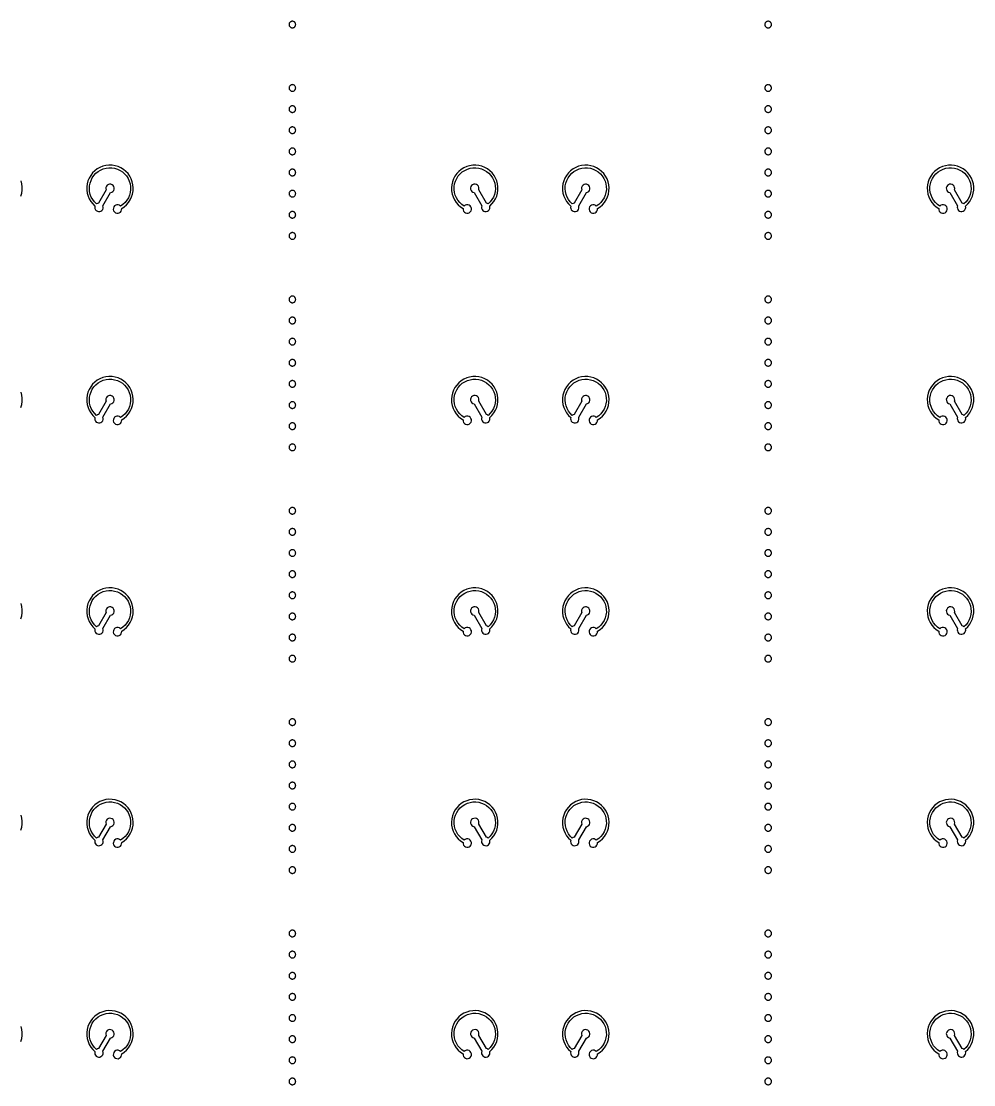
# Model space of a CAD drawing. Extents: x -100 to 100, y -100 to 100.
# Drawn here: x 10.03 to 31.6, y 0.64 to 24.75 of the extents above; entities that cross this region are included whole.
import ezdxf

# ---------------------------------------------------------------- set-up
doc = ezdxf.new("R2010")
doc.units = 0
doc.layers.add('L12', color=7, linetype='continuous')

# ---------------------------------------------------------------- blocks, each defined once
blk = doc.blocks.new('LDI_XFL94-0512-011_L12_B1')
at = {"layer": 'L12'}
for points in [[(16.168, -53.338), (16.158, -53.339), (16.148, -53.341), (16.139, -53.344), (16.13, -53.348), (16.122, -53.354), (16.115, -53.36), (16.108, -53.368), (16.103, -53.376), (16.098, -53.384), (16.095, -53.394), (16.093, -53.403), (16.093, -53.413), (16.093, -53.423), (16.095, -53.433), (16.098, -53.442), (16.103, -53.451), (16.108, -53.459), (16.115, -53.466), (16.122, -53.473), (16.13, -53.478), (16.139, -53.482), (16.148, -53.486), (16.158, -53.488), (16.168, -53.488), (16.177, -53.488), (16.187, -53.486), (16.196, -53.482), (16.205, -53.478), (16.213, -53.473), (16.221, -53.466), (16.227, -53.459), (16.233, -53.451), (16.237, -53.442), (16.24, -53.433), (16.242, -53.423), (16.243, -53.413), (16.242, -53.403), (16.24, -53.394), (16.237, -53.384), (16.233, -53.376), (16.227, -53.368), (16.221, -53.36), (16.213, -53.354), (16.205, -53.348), (16.196, -53.344), (16.187, -53.341), (16.177, -53.339), (16.168, -53.338)], [(26.946, -53.338), (26.936, -53.339), (26.927, -53.341), (26.917, -53.344), (26.909, -53.348), (26.9, -53.354), (26.893, -53.36), (26.887, -53.368), (26.881, -53.376), (26.877, -53.384), (26.874, -53.394), (26.872, -53.403), (26.871, -53.413), (26.872, -53.423), (26.874, -53.433), (26.877, -53.442), (26.881, -53.451), (26.887, -53.459), (26.893, -53.466), (26.9, -53.473), (26.909, -53.478), (26.917, -53.482), (26.927, -53.486), (26.936, -53.488), (26.946, -53.488), (26.956, -53.488), (26.966, -53.486), (26.975, -53.482), (26.984, -53.478), (26.992, -53.473), (26.999, -53.466), (27.006, -53.459), (27.011, -53.451), (27.015, -53.442), (27.019, -53.433), (27.02, -53.423), (27.021, -53.413), (27.02, -53.403), (27.019, -53.394), (27.015, -53.384), (27.011, -53.376), (27.006, -53.368), (26.999, -53.36), (26.992, -53.354), (26.984, -53.348), (26.975, -53.344), (26.966, -53.341), (26.956, -53.339), (26.946, -53.338)], [(16.168, -53.817), (16.158, -53.818), (16.148, -53.82), (16.139, -53.823), (16.13, -53.827), (16.122, -53.833), (16.115, -53.839), (16.108, -53.847), (16.103, -53.855), (16.098, -53.864), (16.095, -53.873), (16.093, -53.882), (16.093, -53.892), (16.093, -53.902), (16.095, -53.912), (16.098, -53.921), (16.103, -53.93), (16.108, -53.938), (16.115, -53.945), (16.122, -53.952), (16.13, -53.957), (16.139, -53.962), (16.148, -53.965), (16.158, -53.967), (16.168, -53.967), (16.177, -53.967), (16.187, -53.965), (16.196, -53.962), (16.205, -53.957), (16.213, -53.952), (16.221, -53.945), (16.227, -53.938), (16.233, -53.93), (16.237, -53.921), (16.24, -53.912), (16.242, -53.902), (16.243, -53.892), (16.242, -53.882), (16.24, -53.873), (16.237, -53.864), (16.233, -53.855), (16.227, -53.847), (16.221, -53.839), (16.213, -53.833), (16.205, -53.827), (16.196, -53.823), (16.187, -53.82), (16.177, -53.818), (16.168, -53.817)], [(26.946, -53.817), (26.936, -53.818), (26.927, -53.82), (26.917, -53.823), (26.909, -53.827), (26.9, -53.833), (26.893, -53.839), (26.887, -53.847), (26.881, -53.855), (26.877, -53.864), (26.874, -53.873), (26.872, -53.882), (26.871, -53.892), (26.872, -53.902), (26.874, -53.912), (26.877, -53.921), (26.881, -53.93), (26.887, -53.938), (26.893, -53.945), (26.9, -53.952), (26.909, -53.957), (26.917, -53.962), (26.927, -53.965), (26.936, -53.967), (26.946, -53.967), (26.956, -53.967), (26.966, -53.965), (26.975, -53.962), (26.984, -53.957), (26.992, -53.952), (26.999, -53.945), (27.006, -53.938), (27.011, -53.93), (27.015, -53.921), (27.019, -53.912), (27.02, -53.902), (27.021, -53.892), (27.02, -53.882), (27.019, -53.873), (27.015, -53.864), (27.011, -53.855), (27.006, -53.847), (26.999, -53.839), (26.992, -53.833), (26.984, -53.827), (26.975, -53.823), (26.966, -53.82), (26.956, -53.818), (26.946, -53.817)], [(16.168, -54.296), (16.158, -54.297), (16.148, -54.299), (16.139, -54.302), (16.13, -54.306), (16.122, -54.312), (16.115, -54.318), (16.108, -54.326), (16.103, -54.334), (16.098, -54.343), (16.095, -54.352), (16.093, -54.361), (16.093, -54.371), (16.093, -54.381), (16.095, -54.391), (16.098, -54.4), (16.103, -54.409), (16.108, -54.417), (16.115, -54.424), (16.122, -54.431), (16.13, -54.436), (16.139, -54.441), (16.148, -54.444), (16.158, -54.446), (16.168, -54.446), (16.177, -54.446), (16.187, -54.444), (16.196, -54.441), (16.205, -54.436), (16.213, -54.431), (16.221, -54.424), (16.227, -54.417), (16.233, -54.409), (16.237, -54.4), (16.24, -54.391), (16.242, -54.381), (16.243, -54.371), (16.242, -54.361), (16.24, -54.352), (16.237, -54.343), (16.233, -54.334), (16.227, -54.326), (16.221, -54.318), (16.213, -54.312), (16.205, -54.306), (16.196, -54.302), (16.187, -54.299), (16.177, -54.297), (16.168, -54.296)], [(26.946, -54.296), (26.936, -54.297), (26.927, -54.299), (26.917, -54.302), (26.909, -54.306), (26.9, -54.312), (26.893, -54.318), (26.887, -54.326), (26.881, -54.334), (26.877, -54.343), (26.874, -54.352), (26.872, -54.361), (26.871, -54.371), (26.872, -54.381), (26.874, -54.391), (26.877, -54.4), (26.881, -54.409), (26.887, -54.417), (26.893, -54.424), (26.9, -54.431), (26.909, -54.436), (26.917, -54.441), (26.927, -54.444), (26.936, -54.446), (26.946, -54.446), (26.956, -54.446), (26.966, -54.444), (26.975, -54.441), (26.984, -54.436), (26.992, -54.431), (26.999, -54.424), (27.006, -54.417), (27.011, -54.409), (27.015, -54.4), (27.019, -54.391), (27.02, -54.381), (27.021, -54.371), (27.02, -54.361), (27.019, -54.352), (27.015, -54.343), (27.011, -54.334), (27.006, -54.326), (26.999, -54.318), (26.992, -54.312), (26.984, -54.306), (26.975, -54.302), (26.966, -54.299), (26.956, -54.297), (26.946, -54.296)], [(16.168, -54.775), (16.158, -54.776), (16.148, -54.778), (16.139, -54.781), (16.13, -54.785), (16.122, -54.791), (16.115, -54.797), (16.108, -54.805), (16.103, -54.813), (16.098, -54.822), (16.095, -54.831), (16.093, -54.841), (16.093, -54.85), (16.093, -54.86), (16.095, -54.87), (16.098, -54.879), (16.103, -54.888), (16.108, -54.896), (16.115, -54.903), (16.122, -54.91), (16.13, -54.915), (16.139, -54.92), (16.148, -54.923), (16.158, -54.925), (16.168, -54.925), (16.177, -54.925), (16.187, -54.923), (16.196, -54.92), (16.205, -54.915), (16.213, -54.91), (16.221, -54.903), (16.227, -54.896), (16.233, -54.888), (16.237, -54.879), (16.24, -54.87), (16.242, -54.86), (16.243, -54.85), (16.242, -54.841), (16.24, -54.831), (16.237, -54.822), (16.233, -54.813), (16.227, -54.805), (16.221, -54.797), (16.213, -54.791), (16.205, -54.785), (16.196, -54.781), (16.187, -54.778), (16.177, -54.776), (16.168, -54.775)], [(26.946, -54.775), (26.936, -54.776), (26.927, -54.778), (26.917, -54.781), (26.909, -54.785), (26.9, -54.791), (26.893, -54.797), (26.887, -54.805), (26.881, -54.813), (26.877, -54.822), (26.874, -54.831), (26.872, -54.841), (26.871, -54.85), (26.872, -54.86), (26.874, -54.87), (26.877, -54.879), (26.881, -54.888), (26.887, -54.896), (26.893, -54.903), (26.9, -54.91), (26.909, -54.915), (26.917, -54.92), (26.927, -54.923), (26.936, -54.925), (26.946, -54.925), (26.956, -54.925), (26.966, -54.923), (26.975, -54.92), (26.984, -54.915), (26.992, -54.91), (26.999, -54.903), (27.006, -54.896), (27.011, -54.888), (27.015, -54.879), (27.019, -54.87), (27.02, -54.86), (27.021, -54.85), (27.02, -54.841), (27.019, -54.831), (27.015, -54.822), (27.011, -54.813), (27.006, -54.805), (26.999, -54.797), (26.992, -54.791), (26.984, -54.785), (26.975, -54.781), (26.966, -54.778), (26.956, -54.776), (26.946, -54.775)], [(12.275, -56.09), (12.252, -56.071), (12.223, -56.061), (12.193, -56.061), (12.165, -56.069), (12.14, -56.086), (12.122, -56.11), (12.112, -56.138), (12.111, -56.168), (12.119, -56.197), (12.136, -56.221), (12.16, -56.24), (12.188, -56.25), (12.218, -56.251), (12.247, -56.242), (12.271, -56.226), (12.29, -56.202), (12.3, -56.174), (12.301, -56.144), (12.359, -56.105), (12.411, -56.058), (12.457, -56.005), (12.495, -55.947), (12.526, -55.883), (12.547, -55.817), (12.56, -55.748), (12.563, -55.678), (12.557, -55.608), (12.541, -55.54), (12.517, -55.474), (12.484, -55.412), (12.444, -55.355), (12.396, -55.304), (12.342, -55.26), (12.282, -55.223), (12.218, -55.194), (12.151, -55.174), (12.082, -55.164), (12.012, -55.162), (11.942, -55.17), (11.874, -55.187), (11.809, -55.213), (11.748, -55.247), (11.692, -55.289), (11.642, -55.338), (11.599, -55.394), (11.564, -55.454), (11.537, -55.519), (11.519, -55.587), (11.51, -55.656), (11.51, -55.726), (11.52, -55.795), (11.539, -55.863), (11.566, -55.927), (11.602, -55.988), (11.645, -56.042), (11.696, -56.091), (11.692, -56.119), (11.696, -56.146), (11.707, -56.172), (11.726, -56.193), (11.75, -56.207), (11.777, -56.214), (11.805, -56.213), (11.831, -56.204), (11.854, -56.188), (11.871, -56.166), (11.881, -56.139), (11.883, -56.111), (11.877, -56.084), (12.05, -55.783), (12.078, -55.774), (12.102, -55.758), (12.12, -55.734), (12.13, -55.706), (12.131, -55.677), (12.123, -55.649), (12.107, -55.624), (12.084, -55.606), (12.056, -55.595), (12.027, -55.593), (11.999, -55.6), (11.974, -55.616), (11.954, -55.638), (11.943, -55.665), (11.94, -55.695), (11.947, -55.723), (11.773, -56.024), (11.751, -56.031), (11.73, -56.042), (11.684, -55.996), (11.645, -55.944), (11.613, -55.887), (11.59, -55.826), (11.575, -55.763), (11.569, -55.698), (11.572, -55.632), (11.585, -55.568), (11.606, -55.507), (11.635, -55.449), (11.673, -55.395), (11.717, -55.347), (11.768, -55.306), (11.824, -55.273), (11.884, -55.247), (11.947, -55.23), (12.011, -55.222), (12.077, -55.223), (12.141, -55.234), (12.203, -55.253), (12.263, -55.28), (12.317, -55.316), (12.366, -55.359), (12.409, -55.408), (12.445, -55.463), (12.472, -55.522), (12.491, -55.584), (12.501, -55.649), (12.502, -55.714), (12.494, -55.779), (12.477, -55.842), (12.452, -55.902), (12.418, -55.957), (12.377, -56.008), (12.329, -56.052), (12.275, -56.09)], [(20.605, -56.042), (20.585, -56.031), (20.562, -56.024), (20.389, -55.723), (20.395, -55.695), (20.392, -55.665), (20.381, -55.638), (20.362, -55.616), (20.337, -55.6), (20.308, -55.593), (20.279, -55.595), (20.251, -55.606), (20.229, -55.624), (20.212, -55.649), (20.204, -55.677), (20.205, -55.706), (20.215, -55.734), (20.233, -55.758), (20.257, -55.774), (20.285, -55.783), (20.459, -56.084), (20.452, -56.111), (20.454, -56.139), (20.464, -56.166), (20.481, -56.188), (20.504, -56.204), (20.53, -56.213), (20.558, -56.214), (20.585, -56.207), (20.609, -56.193), (20.628, -56.172), (20.64, -56.146), (20.644, -56.119), (20.64, -56.091), (20.69, -56.042), (20.733, -55.988), (20.769, -55.927), (20.797, -55.863), (20.815, -55.795), (20.825, -55.726), (20.825, -55.656), (20.816, -55.587), (20.798, -55.519), (20.771, -55.454), (20.736, -55.394), (20.693, -55.338), (20.643, -55.289), (20.587, -55.247), (20.526, -55.213), (20.461, -55.187), (20.393, -55.17), (20.323, -55.162), (20.253, -55.164), (20.184, -55.174), (20.117, -55.194), (20.053, -55.223), (19.994, -55.26), (19.939, -55.304), (19.891, -55.355), (19.851, -55.412), (19.818, -55.474), (19.794, -55.54), (19.779, -55.608), (19.773, -55.678), (19.776, -55.748), (19.788, -55.817), (19.81, -55.883), (19.84, -55.947), (19.878, -56.005), (19.924, -56.058), (19.976, -56.105), (20.034, -56.144), (20.035, -56.174), (20.046, -56.202), (20.064, -56.226), (20.089, -56.242), (20.118, -56.251), (20.147, -56.25), (20.176, -56.24), (20.199, -56.221), (20.216, -56.197), (20.224, -56.168), (20.224, -56.138), (20.213, -56.11), (20.195, -56.086), (20.171, -56.069), (20.142, -56.061), (20.112, -56.061), (20.084, -56.071), (20.06, -56.09), (20.006, -56.052), (19.959, -56.008), (19.917, -55.957), (19.884, -55.902), (19.858, -55.842), (19.841, -55.779), (19.833, -55.714), (19.834, -55.649), (19.844, -55.584), (19.863, -55.522), (19.891, -55.463), (19.926, -55.408), (19.969, -55.359), (20.018, -55.316), (20.073, -55.28), (20.132, -55.253), (20.194, -55.234), (20.259, -55.223), (20.324, -55.222), (20.389, -55.23), (20.452, -55.247), (20.512, -55.273), (20.568, -55.306), (20.618, -55.347), (20.663, -55.395), (20.7, -55.449), (20.73, -55.507), (20.751, -55.568), (20.763, -55.632), (20.766, -55.698), (20.761, -55.763), (20.746, -55.826), (20.722, -55.887), (20.69, -55.944), (20.651, -55.996), (20.605, -56.042)], [(23.054, -56.09), (23.03, -56.071), (23.002, -56.061), (22.972, -56.061), (22.943, -56.069), (22.919, -56.086), (22.9, -56.11), (22.89, -56.138), (22.889, -56.168), (22.898, -56.197), (22.915, -56.221), (22.938, -56.24), (22.966, -56.25), (22.996, -56.251), (23.025, -56.242), (23.05, -56.226), (23.068, -56.202), (23.078, -56.174), (23.079, -56.144), (23.138, -56.105), (23.19, -56.058), (23.236, -56.005), (23.274, -55.947), (23.304, -55.883), (23.326, -55.817), (23.338, -55.748), (23.341, -55.678), (23.335, -55.608), (23.32, -55.54), (23.296, -55.474), (23.263, -55.412), (23.222, -55.355), (23.174, -55.304), (23.12, -55.26), (23.061, -55.223), (22.997, -55.194), (22.93, -55.174), (22.86, -55.164), (22.79, -55.162), (22.721, -55.17), (22.653, -55.187), (22.588, -55.213), (22.527, -55.247), (22.471, -55.289), (22.421, -55.338), (22.378, -55.394), (22.342, -55.454), (22.316, -55.519), (22.297, -55.587), (22.288, -55.656), (22.289, -55.726), (22.298, -55.795), (22.317, -55.863), (22.345, -55.927), (22.38, -55.988), (22.424, -56.042), (22.474, -56.091), (22.47, -56.119), (22.474, -56.146), (22.486, -56.172), (22.505, -56.193), (22.528, -56.207), (22.555, -56.214), (22.583, -56.213), (22.61, -56.204), (22.633, -56.188), (22.65, -56.166), (22.659, -56.139), (22.661, -56.111), (22.655, -56.084), (22.829, -55.783), (22.857, -55.774), (22.881, -55.758), (22.899, -55.734), (22.909, -55.706), (22.909, -55.677), (22.901, -55.649), (22.885, -55.624), (22.862, -55.606), (22.835, -55.595), (22.805, -55.593), (22.777, -55.6), (22.752, -55.616), (22.733, -55.638), (22.721, -55.665), (22.719, -55.695), (22.725, -55.723), (22.551, -56.024), (22.529, -56.031), (22.509, -56.042), (22.463, -55.996), (22.423, -55.944), (22.392, -55.887), (22.368, -55.826), (22.353, -55.763), (22.347, -55.698), (22.351, -55.632), (22.363, -55.568), (22.384, -55.507), (22.414, -55.449), (22.451, -55.395), (22.496, -55.347), (22.546, -55.306), (22.602, -55.273), (22.662, -55.247), (22.725, -55.23), (22.79, -55.222), (22.855, -55.223), (22.92, -55.234), (22.982, -55.253), (23.041, -55.28), (23.096, -55.316), (23.145, -55.359), (23.188, -55.408), (23.223, -55.463), (23.251, -55.522), (23.27, -55.584), (23.28, -55.649), (23.281, -55.714), (23.273, -55.779), (23.256, -55.842), (23.23, -55.902), (23.196, -55.957), (23.155, -56.008), (23.107, -56.052), (23.054, -56.09)], [(31.383, -56.042), (31.363, -56.031), (31.341, -56.024), (31.167, -55.723), (31.173, -55.695), (31.171, -55.665), (31.159, -55.638), (31.14, -55.616), (31.115, -55.6), (31.087, -55.593), (31.057, -55.595), (31.03, -55.606), (31.007, -55.624), (30.991, -55.649), (30.983, -55.677), (30.984, -55.706), (30.994, -55.734), (31.011, -55.758), (31.035, -55.774), (31.063, -55.783), (31.237, -56.084), (31.231, -56.111), (31.233, -56.139), (31.243, -56.166), (31.26, -56.188), (31.282, -56.204), (31.309, -56.213), (31.337, -56.214), (31.364, -56.207), (31.388, -56.193), (31.406, -56.172), (31.418, -56.146), (31.422, -56.119), (31.418, -56.091), (31.468, -56.042), (31.512, -55.988), (31.548, -55.927), (31.575, -55.863), (31.594, -55.795), (31.603, -55.726), (31.604, -55.656), (31.595, -55.587), (31.577, -55.519), (31.55, -55.454), (31.515, -55.394), (31.472, -55.338), (31.422, -55.289), (31.366, -55.247), (31.305, -55.213), (31.239, -55.187), (31.172, -55.17), (31.102, -55.162), (31.032, -55.164), (30.963, -55.174), (30.896, -55.194), (30.832, -55.223), (30.772, -55.26), (30.718, -55.304), (30.67, -55.355), (30.629, -55.412), (30.597, -55.474), (30.572, -55.54), (30.557, -55.608), (30.551, -55.678), (30.554, -55.748), (30.567, -55.817), (30.588, -55.883), (30.618, -55.947), (30.657, -56.005), (30.702, -56.058), (30.755, -56.105), (30.813, -56.144), (30.814, -56.174), (30.824, -56.202), (30.842, -56.226), (30.867, -56.242), (30.896, -56.251), (30.926, -56.25), (30.954, -56.24), (30.978, -56.221), (30.995, -56.197), (31.003, -56.168), (31.002, -56.138), (30.992, -56.11), (30.974, -56.086), (30.949, -56.069), (30.92, -56.061), (30.89, -56.061), (30.862, -56.071), (30.838, -56.09), (30.785, -56.052), (30.737, -56.008), (30.696, -55.957), (30.662, -55.902), (30.637, -55.842), (30.62, -55.779), (30.611, -55.714), (30.612, -55.649), (30.623, -55.584), (30.642, -55.522), (30.669, -55.463), (30.705, -55.408), (30.747, -55.359), (30.797, -55.316), (30.851, -55.28), (30.91, -55.253), (30.973, -55.234), (31.037, -55.223), (31.102, -55.222), (31.167, -55.23), (31.23, -55.247), (31.29, -55.273), (31.346, -55.306), (31.397, -55.347), (31.441, -55.395), (31.478, -55.449), (31.508, -55.507), (31.529, -55.568), (31.542, -55.632), (31.545, -55.698), (31.539, -55.763), (31.524, -55.826), (31.501, -55.887), (31.469, -55.944), (31.43, -55.996), (31.383, -56.042)], [(16.168, -55.254), (16.158, -55.255), (16.148, -55.257), (16.139, -55.26), (16.13, -55.264), (16.122, -55.27), (16.115, -55.276), (16.108, -55.284), (16.103, -55.292), (16.098, -55.301), (16.095, -55.31), (16.093, -55.32), (16.093, -55.329), (16.093, -55.339), (16.095, -55.349), (16.098, -55.358), (16.103, -55.367), (16.108, -55.375), (16.115, -55.382), (16.122, -55.389), (16.13, -55.394), (16.139, -55.399), (16.148, -55.402), (16.158, -55.404), (16.168, -55.404), (16.177, -55.404), (16.187, -55.402), (16.196, -55.399), (16.205, -55.394), (16.213, -55.389), (16.221, -55.382), (16.227, -55.375), (16.233, -55.367), (16.237, -55.358), (16.24, -55.349), (16.242, -55.339), (16.243, -55.329), (16.242, -55.32), (16.24, -55.31), (16.237, -55.301), (16.233, -55.292), (16.227, -55.284), (16.221, -55.276), (16.213, -55.27), (16.205, -55.264), (16.196, -55.26), (16.187, -55.257), (16.177, -55.255), (16.168, -55.254)], [(26.946, -55.254), (26.936, -55.255), (26.927, -55.257), (26.917, -55.26), (26.909, -55.264), (26.9, -55.27), (26.893, -55.276), (26.887, -55.284), (26.881, -55.292), (26.877, -55.301), (26.874, -55.31), (26.872, -55.32), (26.871, -55.329), (26.872, -55.339), (26.874, -55.349), (26.877, -55.358), (26.881, -55.367), (26.887, -55.375), (26.893, -55.382), (26.9, -55.389), (26.909, -55.394), (26.917, -55.399), (26.927, -55.402), (26.936, -55.404), (26.946, -55.404), (26.956, -55.404), (26.966, -55.402), (26.975, -55.399), (26.984, -55.394), (26.992, -55.389), (26.999, -55.382), (27.006, -55.375), (27.011, -55.367), (27.015, -55.358), (27.019, -55.349), (27.02, -55.339), (27.021, -55.329), (27.02, -55.32), (27.019, -55.31), (27.015, -55.301), (27.011, -55.292), (27.006, -55.284), (26.999, -55.276), (26.992, -55.27), (26.984, -55.264), (26.975, -55.26), (26.966, -55.257), (26.956, -55.255), (26.946, -55.254)], [(16.168, -55.733), (16.158, -55.734), (16.148, -55.736), (16.139, -55.739), (16.13, -55.743), (16.122, -55.749), (16.115, -55.755), (16.108, -55.763), (16.103, -55.771), (16.098, -55.78), (16.095, -55.789), (16.093, -55.799), (16.093, -55.808), (16.093, -55.818), (16.095, -55.828), (16.098, -55.837), (16.103, -55.846), (16.108, -55.854), (16.115, -55.861), (16.122, -55.868), (16.13, -55.873), (16.139, -55.878), (16.148, -55.881), (16.158, -55.883), (16.168, -55.883), (16.177, -55.883), (16.187, -55.881), (16.196, -55.878), (16.205, -55.873), (16.213, -55.868), (16.221, -55.861), (16.227, -55.854), (16.233, -55.846), (16.237, -55.837), (16.24, -55.828), (16.242, -55.818), (16.243, -55.808), (16.242, -55.799), (16.24, -55.789), (16.237, -55.78), (16.233, -55.771), (16.227, -55.763), (16.221, -55.755), (16.213, -55.749), (16.205, -55.743), (16.196, -55.739), (16.187, -55.736), (16.177, -55.734), (16.168, -55.733)], [(26.946, -55.733), (26.936, -55.734), (26.927, -55.736), (26.917, -55.739), (26.909, -55.743), (26.9, -55.749), (26.893, -55.755), (26.887, -55.763), (26.881, -55.771), (26.877, -55.78), (26.874, -55.789), (26.872, -55.799), (26.871, -55.808), (26.872, -55.818), (26.874, -55.828), (26.877, -55.837), (26.881, -55.846), (26.887, -55.854), (26.893, -55.861), (26.9, -55.868), (26.909, -55.873), (26.917, -55.878), (26.927, -55.881), (26.936, -55.883), (26.946, -55.883), (26.956, -55.883), (26.966, -55.881), (26.975, -55.878), (26.984, -55.873), (26.992, -55.868), (26.999, -55.861), (27.006, -55.854), (27.011, -55.846), (27.015, -55.837), (27.019, -55.828), (27.02, -55.818), (27.021, -55.808), (27.02, -55.799), (27.019, -55.789), (27.015, -55.78), (27.011, -55.771), (27.006, -55.763), (26.999, -55.755), (26.992, -55.749), (26.984, -55.743), (26.975, -55.739), (26.966, -55.736), (26.956, -55.734), (26.946, -55.733)], [(16.168, -56.212), (16.158, -56.213), (16.148, -56.215), (16.139, -56.218), (16.13, -56.222), (16.122, -56.228), (16.115, -56.234), (16.108, -56.242), (16.103, -56.25), (16.098, -56.259), (16.095, -56.268), (16.093, -56.278), (16.093, -56.287), (16.093, -56.297), (16.095, -56.307), (16.098, -56.316), (16.103, -56.325), (16.108, -56.333), (16.115, -56.34), (16.122, -56.347), (16.13, -56.352), (16.139, -56.357), (16.148, -56.36), (16.158, -56.362), (16.168, -56.362), (16.177, -56.362), (16.187, -56.36), (16.196, -56.357), (16.205, -56.352), (16.213, -56.347), (16.221, -56.34), (16.227, -56.333), (16.233, -56.325), (16.237, -56.316), (16.24, -56.307), (16.242, -56.297), (16.243, -56.287), (16.242, -56.278), (16.24, -56.268), (16.237, -56.259), (16.233, -56.25), (16.227, -56.242), (16.221, -56.234), (16.213, -56.228), (16.205, -56.222), (16.196, -56.218), (16.187, -56.215), (16.177, -56.213), (16.168, -56.212)], [(26.946, -56.212), (26.936, -56.213), (26.927, -56.215), (26.917, -56.218), (26.909, -56.222), (26.9, -56.228), (26.893, -56.234), (26.887, -56.242), (26.881, -56.25), (26.877, -56.259), (26.874, -56.268), (26.872, -56.278), (26.871, -56.287), (26.872, -56.297), (26.874, -56.307), (26.877, -56.316), (26.881, -56.325), (26.887, -56.333), (26.893, -56.34), (26.9, -56.347), (26.909, -56.352), (26.917, -56.357), (26.927, -56.36), (26.936, -56.362), (26.946, -56.362), (26.956, -56.362), (26.966, -56.36), (26.975, -56.357), (26.984, -56.352), (26.992, -56.347), (26.999, -56.34), (27.006, -56.333), (27.011, -56.325), (27.015, -56.316), (27.019, -56.307), (27.02, -56.297), (27.021, -56.287), (27.02, -56.278), (27.019, -56.268), (27.015, -56.259), (27.011, -56.25), (27.006, -56.242), (26.999, -56.234), (26.992, -56.228), (26.984, -56.222), (26.975, -56.218), (26.966, -56.215), (26.956, -56.213), (26.946, -56.212)], [(16.168, -56.691), (16.158, -56.692), (16.148, -56.694), (16.139, -56.697), (16.13, -56.702), (16.122, -56.707), (16.115, -56.713), (16.108, -56.721), (16.103, -56.729), (16.098, -56.738), (16.095, -56.747), (16.093, -56.757), (16.093, -56.766), (16.093, -56.776), (16.095, -56.786), (16.098, -56.795), (16.103, -56.804), (16.108, -56.812), (16.115, -56.82), (16.122, -56.826), (16.13, -56.831), (16.139, -56.836), (16.148, -56.839), (16.158, -56.841), (16.168, -56.841), (16.177, -56.841), (16.187, -56.839), (16.196, -56.836), (16.205, -56.831), (16.213, -56.826), (16.221, -56.82), (16.227, -56.812), (16.233, -56.804), (16.237, -56.795), (16.24, -56.786), (16.242, -56.776), (16.243, -56.766), (16.242, -56.757), (16.24, -56.747), (16.237, -56.738), (16.233, -56.729), (16.227, -56.721), (16.221, -56.713), (16.213, -56.707), (16.205, -56.702), (16.196, -56.697), (16.187, -56.694), (16.177, -56.692), (16.168, -56.691)], [(26.946, -56.691), (26.936, -56.692), (26.927, -56.694), (26.917, -56.697), (26.909, -56.702), (26.9, -56.707), (26.893, -56.713), (26.887, -56.721), (26.881, -56.729), (26.877, -56.738), (26.874, -56.747), (26.872, -56.757), (26.871, -56.766), (26.872, -56.776), (26.874, -56.786), (26.877, -56.795), (26.881, -56.804), (26.887, -56.812), (26.893, -56.82), (26.9, -56.826), (26.909, -56.831), (26.917, -56.836), (26.927, -56.839), (26.936, -56.841), (26.946, -56.841), (26.956, -56.841), (26.966, -56.839), (26.975, -56.836), (26.984, -56.831), (26.992, -56.826), (26.999, -56.82), (27.006, -56.812), (27.011, -56.804), (27.015, -56.795), (27.019, -56.786), (27.02, -56.776), (27.021, -56.766), (27.02, -56.757), (27.019, -56.747), (27.015, -56.738), (27.011, -56.729), (27.006, -56.721), (26.999, -56.713), (26.992, -56.707), (26.984, -56.702), (26.975, -56.697), (26.966, -56.694), (26.956, -56.692), (26.946, -56.691)]]:
    blk.add_lwpolyline(points, close=True, dxfattribs=at)
blk.add_lwpolyline([(10.018, -55.863), (10.037, -55.795), (10.047, -55.726), (10.047, -55.656), (10.038, -55.587), (10.02, -55.519)], dxfattribs=at)

msp = doc.modelspace()

# ---------------------------------------------------------------- block references
at = {"layer": 'L12'}
for p in [(0, 81.437), (0, 76.647), (0, 71.856), (0, 67.066), (0, 62.275), (0, 57.485)]:
    msp.add_blockref('LDI_XFL94-0512-011_L12_B1', p, dxfattribs=at)

doc.saveas('drawing.dxf')
